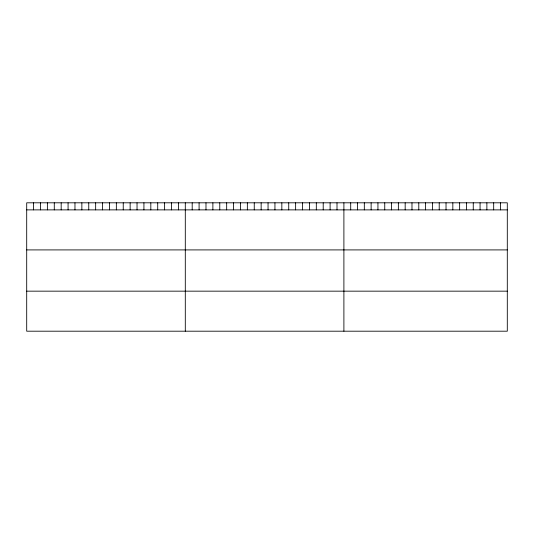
<?xml version="1.0" encoding="UTF-8"?>
<svg xmlns="http://www.w3.org/2000/svg" width="534" height="534" viewBox="0 0 534 534"><rect width="100%" height="100%" fill="white"/><g stroke="black" fill="none" stroke-linecap="round" stroke-linejoin="round"><path stroke-width="0.8" d="M507.3 209.882L507.3 331.193L26.7 331.193L26.7 202.807L507.3 202.807L507.3 209.882L26.7 209.882M26.7 249.912L507.3 249.912M26.7 291.157L507.3 291.157M500.491 202.807L500.491 209.882M493.683 202.807L493.683 209.882M486.874 202.807L486.874 209.882M480.066 202.807L480.066 209.882M473.257 202.807L473.257 209.882M466.449 202.807L466.449 209.882M459.64 202.807L459.64 209.882M452.832 202.807L452.832 209.882M446.024 202.807L446.024 209.882M439.215 202.807L439.215 209.882M432.406 202.807L432.406 209.882M425.598 202.807L425.598 209.882M418.789 202.807L418.789 209.882M411.981 202.807L411.981 209.882M405.173 202.807L405.173 209.882M398.364 202.807L398.364 209.882M391.555 202.807L391.555 209.882M384.747 202.807L384.747 209.882M377.939 202.807L377.939 209.882M371.13 202.807L371.13 209.882M364.321 202.807L364.321 209.882M357.513 202.807L357.513 209.882M350.704 202.807L350.704 209.882M343.896 202.807L343.896 331.193M337.001 202.807L337.001 209.882M330.105 202.807L330.105 209.882M323.21 202.807L323.21 209.882M316.315 202.807L316.315 209.882M309.42 202.807L309.42 209.882M302.524 202.807L302.524 209.882M295.629 202.807L295.629 209.882M288.734 202.807L288.734 209.882M281.839 202.807L281.839 209.882M274.943 202.807L274.943 209.882M268.048 202.807L268.048 209.882M261.146 202.807L261.146 209.882M254.251 202.807L254.251 209.882M247.355 202.807L247.355 209.882M240.46 202.807L240.46 209.882M233.565 202.807L233.565 209.882M226.67 202.807L226.67 209.882M219.774 202.807L219.774 209.882M212.879 202.807L212.879 209.882M205.984 202.807L205.984 209.882M199.089 202.807L199.089 209.882M192.193 202.807L192.193 209.882M185.298 202.807L185.298 331.193M178.403 202.807L178.403 209.882M171.507 202.807L171.507 209.882M164.612 202.807L164.612 209.882M157.717 202.807L157.717 209.882M150.822 202.807L150.822 209.882M143.926 202.807L143.926 209.882M137.031 202.807L137.031 209.882M130.136 202.807L130.136 209.882M123.241 202.807L123.241 209.882M116.345 202.807L116.345 209.882M109.45 202.807L109.45 209.882M102.548 202.807L102.548 209.882M95.653 202.807L95.653 209.882M88.757 202.807L88.757 209.882M81.862 202.807L81.862 209.882M74.967 202.807L74.967 209.882M68.072 202.807L68.072 209.882M61.176 202.807L61.176 209.882M54.281 202.807L54.281 209.882M47.386 202.807L47.386 209.882M40.491 202.807L40.491 209.882M33.595 202.807L33.595 209.882"/></g></svg>
